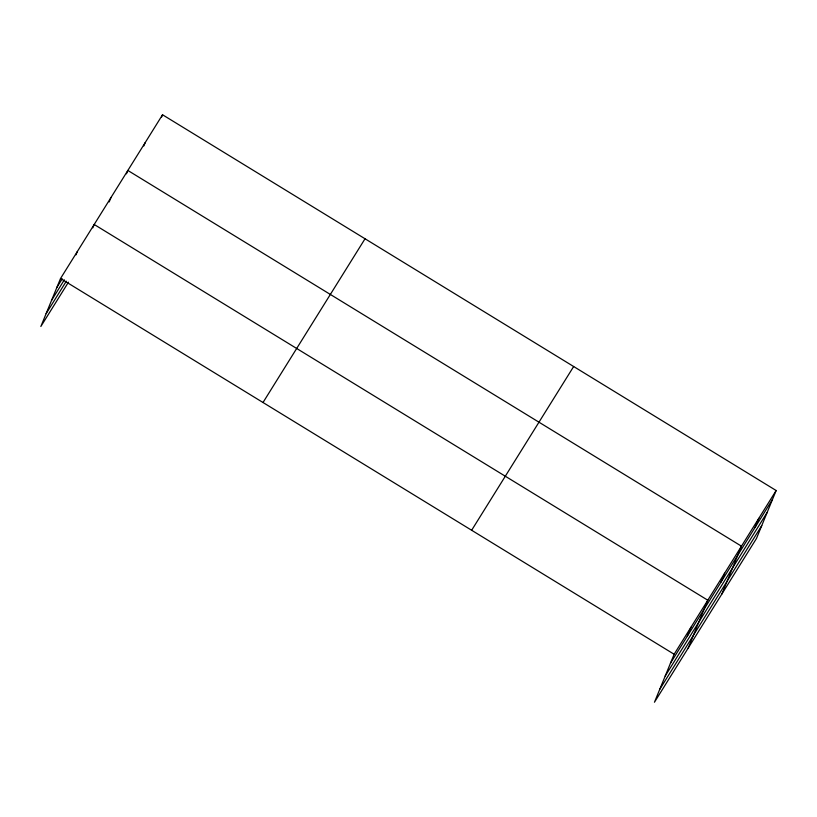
<?xml version="1.0" encoding="UTF-8"?>
<svg xmlns="http://www.w3.org/2000/svg" width="817" height="817" viewBox="0 0 817 817"><rect width="100%" height="100%" fill="white"/><g stroke="black" fill="none" stroke-linecap="round" stroke-linejoin="round"><path stroke-width="1.23" d="M776.15 490.517L674.137 654.254L654.458 702.232L756.471 538.485L776.15 490.517L162.542 114.768L60.529 278.515L40.85 326.483L68.454 282.182M75.981 254.853L77.36 251.493M92.811 227.841L94.19 224.481L707.798 600.219L688.128 648.187M109.182 201.942L111.02 197.459M126.472 173.807L127.85 170.447L741.468 546.185L721.789 594.153M143.823 145.967L145.201 142.607M161.623 117.015L162.542 114.768M687.291 636.198L690.968 627.242M720.962 582.164L724.628 573.207M755.133 527.312L758.809 518.346M56.853 287.472L62.235 278.832M51.573 300.35L64.359 279.812M46.13 313.616L66.33 281.191M263.013 402.505L365.036 238.768M471.644 530.264L573.657 366.516M670.461 663.22L772.473 499.473M665.181 676.088L767.194 512.351M659.738 689.354L761.75 525.617M60.529 278.515L674.137 654.254"/></g></svg>
